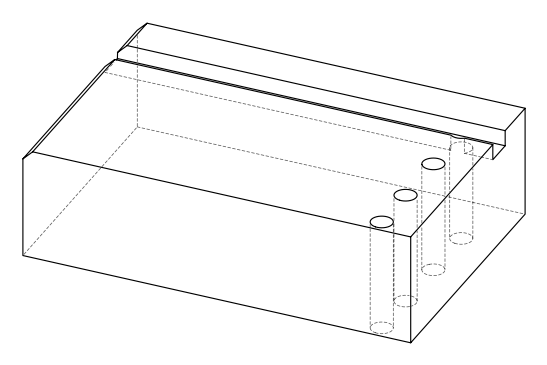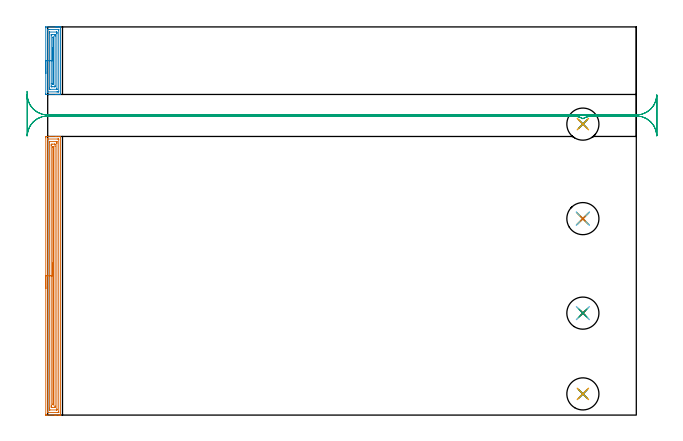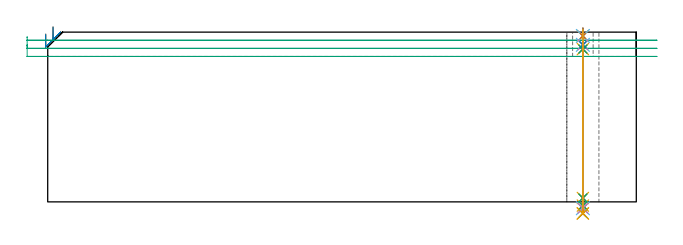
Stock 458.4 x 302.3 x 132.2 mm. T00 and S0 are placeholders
(PLAN: 23 operations, 18 tool changes, 25 min)
(1 AREA_MILL | FG_CHAMFER_SURFACE | UGT0205_001 | 8.85 min | 14771 mm3)
(2 AREA_MILL_1 | FG_CHAMFER_SURFACE_1 | UGT0205_001 | 2.27 min | 3900 mm3)
(3 MILL_RECTANGULAR_SLOT | SLOT_RECTANGULAR | UGT0201_004 | Follow Part, ap 8, ae 75% | 6.61 min | 282936 mm3)
(4 SPOT_DRILL | STEP1HOLE | NXT0321_9005460120000 | 0.05 min | 255 mm3)
(5 SPOT_DRILL_1 | STEP1HOLE_1 | NXT0321_9005460120000 | 0.05 min | 135 mm3)
(6 SPOT_DRILL_2 | STEP1HOLE_2 | NXT0321_9005460120000 | 0.05 min | 195 mm3)
(7 SPOT_DRILL_3 | STEP1HOLE_3 | NXT0321_9005460120000 | 0.05 min | 0 mm3)
(8 DRILL_BLIND_HOLE_INTO_CENTER | STEP1HOLE | NXT0301_037 | 0.05 min | 181 mm3)
(9 GUN_DRILL_THROUGH_HOLE | STEP1HOLE | UGT0307_002 | 0.6 min | 3469 mm3)
(10 SPADE_DRILL_TO_ENLARGE_THROUGH_HOLE | STEP1HOLE | UGT0306_006 | 0.56 min | 21020 mm3)
(11 DRILL_TO_ENLARGE_THROUGH_HOLE | STEP1HOLE | UGT0301_059 | 0.57 min | 39917 mm3)
(12 DRILL_BLIND_HOLE_INTO_CENTER_1 | STEP1HOLE_1 | NXT0301_037 | 0.05 min | 303 mm3)
(13 GUN_DRILL_THROUGH_HOLE_1 | STEP1HOLE_1 | UGT0307_002 | 0.6 min | 3391 mm3)
(14 SPADE_DRILL_TO_ENLARGE_THROUGH_HOLE_1 | STEP1HOLE_1 | UGT0306_006 | 0.56 min | 21075 mm3)
(15 DRILL_TO_ENLARGE_THROUGH_HOLE_1 | STEP1HOLE_1 | UGT0301_059 | 0.57 min | 39940 mm3)
(16 DRILL_BLIND_HOLE_INTO_CENTER_2 | STEP1HOLE_2 | NXT0301_037 | 0.05 min | 209 mm3)
(17 GUN_DRILL_THROUGH_HOLE_2 | STEP1HOLE_2 | UGT0307_002 | 0.6 min | 3412 mm3)
(18 SPADE_DRILL_TO_ENLARGE_THROUGH_HOLE_2 | STEP1HOLE_2 | UGT0306_006 | 0.56 min | 21047 mm3)
(19 DRILL_TO_ENLARGE_THROUGH_HOLE_2 | STEP1HOLE_2 | UGT0301_059 | 0.57 min | 39904 mm3)
(20 DRILL_BLIND_HOLE_INTO_CENTER_3 | STEP1HOLE_3 | NXT0301_037 | 0.05 min | 0 mm3)
(21 GUN_DRILL_THROUGH_HOLE_3 | STEP1HOLE_3 | UGT0307_002 | 0.6 min | 3229 mm3)
(22 SPADE_DRILL_TO_ENLARGE_THROUGH_HOLE_3 | STEP1HOLE_3 | UGT0306_006 | 0.56 min | 18076 mm3)
(23 DRILL_TO_ENLARGE_THROUGH_HOLE_3 | STEP1HOLE_3 | UGT0301_059 | 0.57 min | 34482 mm3)
(TOOL UGT0205_001 | Chamfer Mill 20 x 3 x 45 deg. | D20 FL50 Z2)
(TOOL UGT0201_004 | End Mill 32 mm | D32 FL53 Z6)
(TOOL NXT0321_9005460120000 | NC Spot Drill, 142deg, 12mm, Carbide, Uncoated | D12 PA142 FL30 Z2)
(TOOL NXT0301_037 | Carbide Drill 6.6mm [860.1-0660-033A1-MM 2214] | D6.6 PA140 FL53 Z2)
(TOOL UGT0307_002 | Gun Drill 6 mm | D6 PA130 FL24 Z1)
(TOOL UGT0306_006 | Spade Drill 15.5mm | D15.5 PA132 FL10 Z2)
(TOOL UGT0301_059 | Twist Drill 25 mm | D25 PA118 FL160 Z2)
(OP 1 AREA_MILL)
G17 G21 G94 G90
T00 M6
G54
G17 G0 G90 X-1.5 Y98.5 S1061 M3
G43 Z142.2 H0
Z130.7
G94 G1 Y98.538 Z129.828 F250.
Y98.652 Z128.963
Y98.841 Z128.112
Y99.103 Z127.28
Y99.437 Z126.474
Y99.84 Z125.7
Y100.308 Z124.964
Y100.84 Z124.272
Y101.429 Z123.629
Y102.072 Z123.039
Y102.764 Z122.508
Y103.5 Z122.04
Y104.274 Z121.637
Y105.08 Z121.303
Y105.912 Z121.041
Y106.764 Z120.852
Y107.628 Z120.738
Y108.5 Z120.7
Y215.976
X-1.499 Y216.404 Z120.701
X-1.495 Y216.862 Z120.703
X-1.492 Y216.991 Z120.706
X-1.042 Y216.996 Z121.155
X-0.452 Y217. Z121.745
X6.014 Z128.209
X6.599 Z128.797
X6.896 Z129.093
X8.66 Z130.855
X9.253 Z131.452
X9.542 Z131.741
X9.693 Y216.999 Z131.892
X9.994 Y216.99 Z132.193
X10. Y216.85 Z132.2
Y0.15
X9.994 Y0.01 Z132.193
X9.692 Y0. Z131.891
X9.253 Z131.452
X8.66 Z130.855
X6.599 Z128.797
X6.014 Z128.209
X5.425 Z127.62
X-1.264 Z120.933
X-1.336 Y0.001 Z120.861
X-1.492 Y0.01 Z120.705
X-1.499 Y0.166 Z120.699
X-1.5 Y0.596 Z120.7
Y108.5
X-0.086 Z122.114
Y214.621
X-0.084 Y214.825 Z122.116
X-0.082 Y214.927 Z122.118
X-0.079 Y214.975 Z122.121
X-0.074 Y214.99 Z122.126
X-0.028 Y214.992 Z122.172
X0.348 Y214.999 Z122.548
X7.778 Z129.978
X8.287 Y214.997 Z130.487
X8.486 Y214.99 Z130.686
X8.579 Y214.985 Z130.779
X8.584 Y214.697 Z130.784
X8.585 Y214.621 Z130.785
X8.586 Y2.379 Z130.786
X8.584 Y2.175 Z130.784
X8.582 Y2.073 Z130.782
X8.579 Y2.025 Z130.779
X8.574 Y2.01 Z130.774
X8.528 Y2.008 Z130.728
X8.152 Y2.001 Z130.352
X0.722 Y2. Z122.922
X0.213 Y2.003 Z122.413
X0.014 Y2.01 Z122.214
X-0.079 Y2.015 Z122.121
X-0.085 Y2.303 Z122.115
Y2.379
X-0.086 Y108.5 Z122.114
X1.328 Z123.528
X1.329 Y212.224 Z123.529
X1.331 Y212.837 Z123.531
X1.333 Y212.975 Z123.533
X1.335 Y212.986 Z123.535
X1.348 Y212.99 Z123.548
X1.389 Y212.996 Z123.589
X1.444 Y212.999 Z123.644
X6.735 Y213. Z128.935
X6.896 Y212.998 Z129.096
X7.057 Y212.994 Z129.257
X7.158 Y212.99 Z129.358
X7.164 Y212.929 Z129.364
X7.167 Y212.837 Z129.367
X7.17 Y212.56 Z129.37
X7.171 Y211.945 Z129.371
Y211.667
Y4.776
X7.169 Y4.163 Z129.369
X7.166 Y4.025 Z129.366
X7.165 Y4.014 Z129.365
X7.152 Y4.01 Z129.352
X7.11 Y4.004 Z129.31
X7.056 Y4.001 Z129.256
X1.765 Y4. Z123.965
X1.604 Y4.002 Z123.804
X1.443 Y4.006 Z123.643
X1.342 Y4.01 Z123.542
X1.335 Y4.071 Z123.535
X1.333 Y4.163 Z123.533
X1.33 Y4.441 Z123.53
X1.329 Y5.055 Z123.529
X1.328 Y5.334 Z123.528
Y108.5
X2.743 Z124.943
Y209.902
X2.744 Y210.162 Z124.944
X2.749 Y210.787 Z124.949
X2.753 Y210.99 Z124.953
X3.421 Y211. Z125.621
X5.132 Z127.332
X5.185 Z127.385
X5.557 Y210.994 Z127.757
X5.737 Y210.99 Z127.937
X5.75 Y210.89 Z127.95
X5.755 Y210.423 Z127.955
X5.757 Y209.27 Z127.957
Y7.098
X5.756 Y6.838 Z127.956
X5.751 Y6.213 Z127.951
X5.747 Y6.01 Z127.947
X5.079 Y6. Z127.279
X3.368 Z125.568
X3.315 Z125.515
X2.943 Y6.006 Z125.143
X2.763 Y6.01 Z124.963
X2.75 Y6.11 Z124.95
X2.745 Y6.577 Z124.945
X2.743 Y6.838 Z124.943
Y7.471
Y108.5
X4.157 Z126.357
Y208.755
X4.16 Y208.881 Z126.36
X4.164 Y208.976 Z126.364
X4.176 Y208.99 Z126.376
X4.25 Y208.993 Z126.45
X4.331 Y208.99 Z126.531
X4.339 Y208.661 Z126.539
X4.342 Y208.472 Z126.542
X4.343 Y208.378 Z126.543
X4.342 Y8.245 Z126.542
X4.34 Y8.12 Z126.54
X4.336 Y8.024 Z126.536
X4.324 Y8.01 Z126.524
X4.25 Y8.007 Z126.45
X4.169 Y8.01 Z126.369
X4.161 Y8.339 Z126.361
X4.157 Y8.528 Z126.357
Y8.622
Y108.5
Y109.372 Z126.395
Y110.236 Z126.509
Y111.088 Z126.698
Y111.92 Z126.96
Y112.726 Z127.294
Y113.5 Z127.697
Y114.236 Z128.165
Y114.928 Z128.696
Y115.571 Z129.286
Y116.16 Z129.929
Y116.692 Z130.621
Y117.16 Z131.357
Y117.563 Z132.131
Y117.897 Z132.937
Y118.159 Z133.769
Y118.348 Z134.62
Y118.462 Z135.485
Y118.5 Z136.357
G0 Z142.2
M5
M2
(OP 2 AREA_MILL_1)
G17 G21 G94 G90
T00 M6
G54
G17 G0 G90 X-1.5 Y266. S1061 M3
G43 Z142.2 H0
Z130.7
G94 G1 Y266.038 Z129.828 F250.
Y266.152 Z128.963
Y266.341 Z128.112
Y266.603 Z127.28
Y266.937 Z126.474
Y267.34 Z125.7
Y267.808 Z124.964
Y268.34 Z124.272
Y268.929 Z123.629
Y269.572 Z123.04
Y270.264 Z122.508
Y271. Z122.04
Y271.774 Z121.637
Y272.58 Z121.303
Y273.412 Z121.041
Y274.264 Z120.852
Y275.128 Z120.738
Y276. Z120.7
Y301.755
X-1.495 Y302.187 Z120.702
X-1.491 Y302.29 Z120.705
X-1.383 Y302.3 Z120.814
X6.014 Z128.207
X6.696 Z128.894
X6.896 Z129.093
X7.578 Z129.775
X7.778 Z129.974
X8.177 Z130.376
X9.142 Z131.341
X9.542 Z131.74
X9.794 Y302.299 Z131.992
X9.994 Y302.29 Z132.192
X10. Y302.199 Z132.2
Y249.801
X9.994 Y249.71 Z132.192
X9.792 Y249.7 Z131.99
X8.177 Z130.376
X7.778 Z129.974
X7.578 Z129.775
X6.896 Z129.093
X6.696 Z128.894
X6.014 Z128.207
X-1.264 Z120.933
X-1.385 Y249.702 Z120.811
X-1.491 Y249.71 Z120.705
X-1.499 Y249.817 Z120.699
X-1.5 Y250.245 Z120.7
Y276.
X-0.086 Z122.114
X-0.085 Y299.979 Z122.115
X-0.081 Y300.182 Z122.119
X-0.079 Y300.275 Z122.121
X0.085 Y300.29 Z122.285
X0.406 Y300.298 Z122.606
X0.722 Y300.299 Z122.922
X1.285 Y300.3 Z123.485
X8.342 Y300.299 Z130.542
X8.498 Y300.295 Z130.698
X8.56 Y300.29 Z130.76
X8.579 Y300.287 Z130.779
X8.581 Y300.26 Z130.781
X8.584 Y300.192 Z130.784
X8.585 Y300.054 Z130.785
X8.586 Y299.979 Z130.786
X8.585 Y252.021 Z130.785
X8.581 Y251.818 Z130.781
X8.579 Y251.725 Z130.779
X8.415 Y251.71 Z130.615
X8.094 Y251.702 Z130.294
X7.778 Y251.701 Z129.978
X7.214 Y251.7 Z129.414
X0.158 Y251.701 Z122.358
X0.002 Y251.705 Z122.202
X-0.061 Y251.71 Z122.139
X-0.079 Y251.713 Z122.121
X-0.081 Y251.74 Z122.119
X-0.084 Y251.808 Z122.116
X-0.086 Y251.946 Z122.114
Y252.021
Y276.
X1.328 Z123.528
X1.329 Y297.592 Z123.529
X1.331 Y298.203 Z123.531
X1.333 Y298.271 Z123.533
X1.334 Y298.282 Z123.534
X1.348 Y298.29 Z123.548
X1.411 Y298.295 Z123.611
X1.508 Y298.299 Z123.708
X6.8 Y298.3 Z129.
X6.896 Y298.298 Z129.096
X6.992 Y298.295 Z129.192
X7.165 Y298.286 Z129.365
X7.166 Y298.203 Z129.366
X7.17 Y297.927 Z129.37
X7.171 Y297.315 Z129.371
Y297.037
Y254.408
X7.169 Y253.797 Z129.369
X7.167 Y253.729 Z129.367
X7.165 Y253.718 Z129.365
X7.151 Y253.71 Z129.351
X7.089 Y253.705 Z129.289
X6.992 Y253.701 Z129.192
X1.7 Y253.7 Z123.9
X1.604 Y253.702 Z123.804
X1.508 Y253.705 Z123.708
X1.335 Y253.714 Z123.535
X1.333 Y253.797 Z123.533
X1.33 Y254.073 Z123.53
X1.329 Y254.685 Z123.529
X1.328 Y254.963 Z123.528
Y276.
X2.743 Z124.943
Y295.538
X2.747 Y296.164 Z124.947
X2.75 Y296.256 Z124.95
X2.759 Y296.29 Z124.959
X2.801 Y296.292 Z125.001
X2.99 Y296.296 Z125.19
X3.368 Y296.3 Z125.568
X3.494 Z125.694
X5.132 Z127.332
X5.258 Y296.299 Z127.458
X5.551 Y296.294 Z127.751
X5.697 Y296.29 Z127.897
X5.751 Y296.278 Z127.951
X5.752 Y296.234 Z127.952
X5.756 Y295.798 Z127.956
X5.757 Y295.538 Z127.957
Y294.909
X5.756 Y256.461 Z127.956
X5.753 Y255.836 Z127.953
X5.75 Y255.744 Z127.95
X5.741 Y255.71 Z127.941
X5.699 Y255.708 Z127.899
X5.51 Y255.704 Z127.71
X5.132 Y255.7 Z127.332
X5.006 Z127.206
X3.368 Z125.568
X3.242 Y255.701 Z125.442
X2.949 Y255.706 Z125.149
X2.803 Y255.71 Z125.003
X2.749 Y255.722 Z124.949
X2.748 Y255.766 Z124.948
X2.744 Y256.202 Z124.944
X2.743 Y258.238 Z124.943
Y276.
X4.157 Z126.357
Y293.95
X4.159 Y294.137 Z126.359
X4.162 Y294.262 Z126.362
X4.165 Y294.293 Z126.365
X4.168 Y294.295 Z126.368
X4.183 Y294.297 Z126.383
X4.25 Z126.45
X4.325 Y294.293 Z126.525
X4.332 Y294.292 Z126.532
X4.336 Y294.267 Z126.536
X4.34 Y294.168 Z126.54
X4.342 Y294.043 Z126.542
X4.343 Y293.856 Z126.543
Y293.762
Y258.05
X4.341 Y257.863 Z126.541
X4.338 Y257.739 Z126.538
X4.335 Y257.707 Z126.535
X4.332 Y257.705 Z126.532
X4.317 Y257.703 Z126.517
X4.25 Y257.702 Z126.45
X4.175 Y257.707 Z126.375
X4.168 Y257.708 Z126.368
X4.164 Y257.733 Z126.364
X4.16 Y257.832 Z126.36
X4.158 Y257.956 Z126.358
X4.157 Y258.332 Z126.357
Y276.
Y276.872 Z126.395
Y277.736 Z126.509
Y278.588 Z126.698
Y279.42 Z126.96
Y280.226 Z127.294
Y281. Z127.697
Y281.736 Z128.165
Y282.428 Z128.696
Y283.071 Z129.286
Y283.66 Z129.929
Y284.192 Z130.621
Y284.66 Z131.357
Y285.063 Z132.131
Y285.397 Z132.937
Y285.659 Z133.769
Y285.848 Z134.62
Y285.962 Z135.485
Y286. Z136.357
G0 Z142.2
M5
M2
(OP 3 MILL_RECTANGULAR_SLOT)
G17 G21 G94 G90
T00 M6
G54
G17 G0 G90 X-16.273 Y217.423 S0 M3
G43 Z142.2 H0
Z125.9
G94 G1 X-15.644 Y220.357 F250.
G2 X0. Y233. R16. F500.
G1 X408.794
G2 X416.8 Y230.853 R16.
X424.806 Y233. R16.
G1 X458.4
G2 X474.39 Y217.566 R16.
G1 X474.4
Y249.134
X474.39
G2 X458.4 Y233.7 R16.
G1 X0.
G2 X-15.644 Y246.342 R16.
G1 X-16.273 Y249.275 F250.
G0 X-16. Y246.025 Z128.9
G1 Y249.134 Z128.067
X-15.99 Z128.064
X-16. Z128.061
Y217.566 Z119.603
X-15.99 Z119.6
G2 X0. Y233. R16. F500.
G1 X408.794
G2 X416.8 Y230.853 R16.
X424.806 Y233. R16.
G1 X458.4
G2 X474.39 Y217.566 R16.
G1 X474.4
Y249.134
X474.39
G2 X458.4 Y233.7 R16.
G1 X0.
G2 X-15.99 Y249.134 R16.
G1 X-16.096 Y252.133 F250.
G0 X-16. Y246.025 Z122.6
G1 Y249.134 Z121.767
X-15.99 Z121.764
X-16. Z121.762
Y217.566 Z113.303
X-15.99 Z113.3
G2 X0. Y233. R16. F500.
G1 X408.794
G2 X416.8 Y230.853 R16.
X424.806 Y233. R16.
G1 X458.4
G2 X474.39 Y217.566 R16.
G1 X474.4
Y249.134
X474.39
G2 X458.4 Y233.7 R16.
G1 X0.
G2 X-15.99 Y249.134 R16.
G1 X-16.096 Y252.133 F250.
G0 Z142.2
M5
M2
(OP 4 SPOT_DRILL)
G17 G21 G94 G90
T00 M6
G54
G17 G0 G90 X416.8 Y16.5 S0 M3
G43 Z142.2 H0
G94 G81 G98 Z129.2 F250. R135.2
G80
M5
M2
(OP 5 SPOT_DRILL_1)
G17 G21 G94 G90
T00 M6
G54
G17 G0 G90 X416.8 Y79.4 S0 M3
G43 Z142.2 H0
G94 G81 G98 Z129.2 F250. R135.2
G80
M5
M2
(OP 6 SPOT_DRILL_2)
G17 G21 G94 G90
T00 M6
G54
G17 G0 G90 X416.8 Y153. S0 M3
G43 Z142.2 H0
G94 G81 G98 Z129.2 F250. R135.2
G80
M5
M2
(OP 7 SPOT_DRILL_3)
G17 G21 G94 G90
T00 M6
G54
G17 G0 G90 X416.8 Y226.6 S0 M3
G43 Z142.2 H0
G94 G81 G98 Z129.2 F250. R135.2
G80
M5
M2
(OP 8 DRILL_BLIND_HOLE_INTO_CENTER)
G17 G21 G94 G90
T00 M6
G54
G17 G0 G90 X416.8 Y16.5 S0 M3
G43 Z142.2 H1
G94 G81 G98 Z122.3 F250. R134.2
G80
M5
M2
(OP 9 GUN_DRILL_THROUGH_HOLE)
G17 G21 G94 G90
T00 M6
G54
G17 G0 G90 X416.8 Y16.5 M8
G43 Z142.2 H0
Z129.392
S716 M3
G94 G1 Z118.993 F125. M26
G4 X.084
Z3. F250.
G4 X.084
Z-2.899 F125.
G4 X.084
M5
M9
G0 Z129.392
Z142.2
M2
(OP 10 SPADE_DRILL_TO_ENLARGE_THROUGH_HOLE)
G17 G21 G94 G90
T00 M6
G54
G17 G0 G90 X416.8 Y16.5 S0 M3
G43 Z142.2 H0
G94 G73 G98 Z-4.951 F250. Q15.239 R134.2
G80
M5
M2
(OP 11 DRILL_TO_ENLARGE_THROUGH_HOLE)
G17 G21 G94 G90
T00 M6
G54
G17 G0 G90 X416.8 Y16.5 S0 M3
G43 Z142.2 H0
G94 G73 G98 Z-9.011 F250. Q23.535 R134.2
G80
M5
M2
(OP 12 DRILL_BLIND_HOLE_INTO_CENTER_1)
G17 G21 G94 G90
T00 M6
G54
G17 G0 G90 X416.8 Y79.4 S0 M3
G43 Z142.2 H1
G94 G81 G98 Z122.3 F250. R134.2
G80
M5
M2
(OP 13 GUN_DRILL_THROUGH_HOLE_1)
G17 G21 G94 G90
T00 M6
G54
G17 G0 G90 X416.8 Y79.4 M8
G43 Z142.2 H0
Z129.392
S716 M3
G94 G1 Z118.993 F125. M26
G4 X.084
Z3. F250.
G4 X.084
Z-2.899 F125.
G4 X.084
M5
M9
G0 Z129.392
Z142.2
M2
(OP 14 SPADE_DRILL_TO_ENLARGE_THROUGH_HOLE_1)
G17 G21 G94 G90
T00 M6
G54
G17 G0 G90 X416.8 Y79.4 S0 M3
G43 Z142.2 H0
G94 G73 G98 Z-4.951 F250. Q15.239 R134.2
G80
M5
M2
(OP 15 DRILL_TO_ENLARGE_THROUGH_HOLE_1)
G17 G21 G94 G90
T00 M6
G54
G17 G0 G90 X416.8 Y79.4 S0 M3
G43 Z142.2 H0
G94 G73 G98 Z-9.011 F250. Q23.535 R134.2
G80
M5
M2
(OP 16 DRILL_BLIND_HOLE_INTO_CENTER_2)
G17 G21 G94 G90
T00 M6
G54
G17 G0 G90 X416.8 Y153. S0 M3
G43 Z142.2 H1
G94 G81 G98 Z122.3 F250. R134.2
G80
M5
M2
(OP 17 GUN_DRILL_THROUGH_HOLE_2)
G17 G21 G94 G90
T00 M6
G54
G17 G0 G90 X416.8 Y153. M8
G43 Z142.2 H0
Z129.392
S716 M3
G94 G1 Z118.993 F125. M26
G4 X.084
Z3. F250.
G4 X.084
Z-2.899 F125.
G4 X.084
M5
M9
G0 Z129.392
Z142.2
M2
(OP 18 SPADE_DRILL_TO_ENLARGE_THROUGH_HOLE_2)
G17 G21 G94 G90
T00 M6
G54
G17 G0 G90 X416.8 Y153. S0 M3
G43 Z142.2 H0
G94 G73 G98 Z-4.951 F250. Q15.239 R134.2
G80
M5
M2
(OP 19 DRILL_TO_ENLARGE_THROUGH_HOLE_2)
G17 G21 G94 G90
T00 M6
G54
G17 G0 G90 X416.8 Y153. S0 M3
G43 Z142.2 H0
G94 G73 G98 Z-9.011 F250. Q23.535 R134.2
G80
M5
M2
(OP 20 DRILL_BLIND_HOLE_INTO_CENTER_3)
G17 G21 G94 G90
T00 M6
G54
G17 G0 G90 X416.8 Y226.6 S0 M3
G43 Z142.2 H1
G94 G81 G98 Z122.3 F250. R134.2
G80
M5
M2
(OP 21 GUN_DRILL_THROUGH_HOLE_3)
G17 G21 G94 G90
T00 M6
G54
G17 G0 G90 X416.8 Y226.6 M8
G43 Z142.2 H0
Z129.392
S716 M3
G94 G1 Z118.993 F125. M26
G4 X.084
Z3. F250.
G4 X.084
Z-2.899 F125.
G4 X.084
M5
M9
G0 Z129.392
Z142.2
M2
(OP 22 SPADE_DRILL_TO_ENLARGE_THROUGH_HOLE_3)
G17 G21 G94 G90
T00 M6
G54
G17 G0 G90 X416.8 Y226.6 S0 M3
G43 Z142.2 H0
G94 G73 G98 Z-4.951 F250. Q15.239 R134.2
G80
M5
M2
(OP 23 DRILL_TO_ENLARGE_THROUGH_HOLE_3)
G17 G21 G94 G90
T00 M6
G54
G17 G0 G90 X416.8 Y226.6 S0 M3
G43 Z142.2 H0
G94 G73 G98 Z-9.011 F250. Q23.535 R134.2
G80
M5
M2
